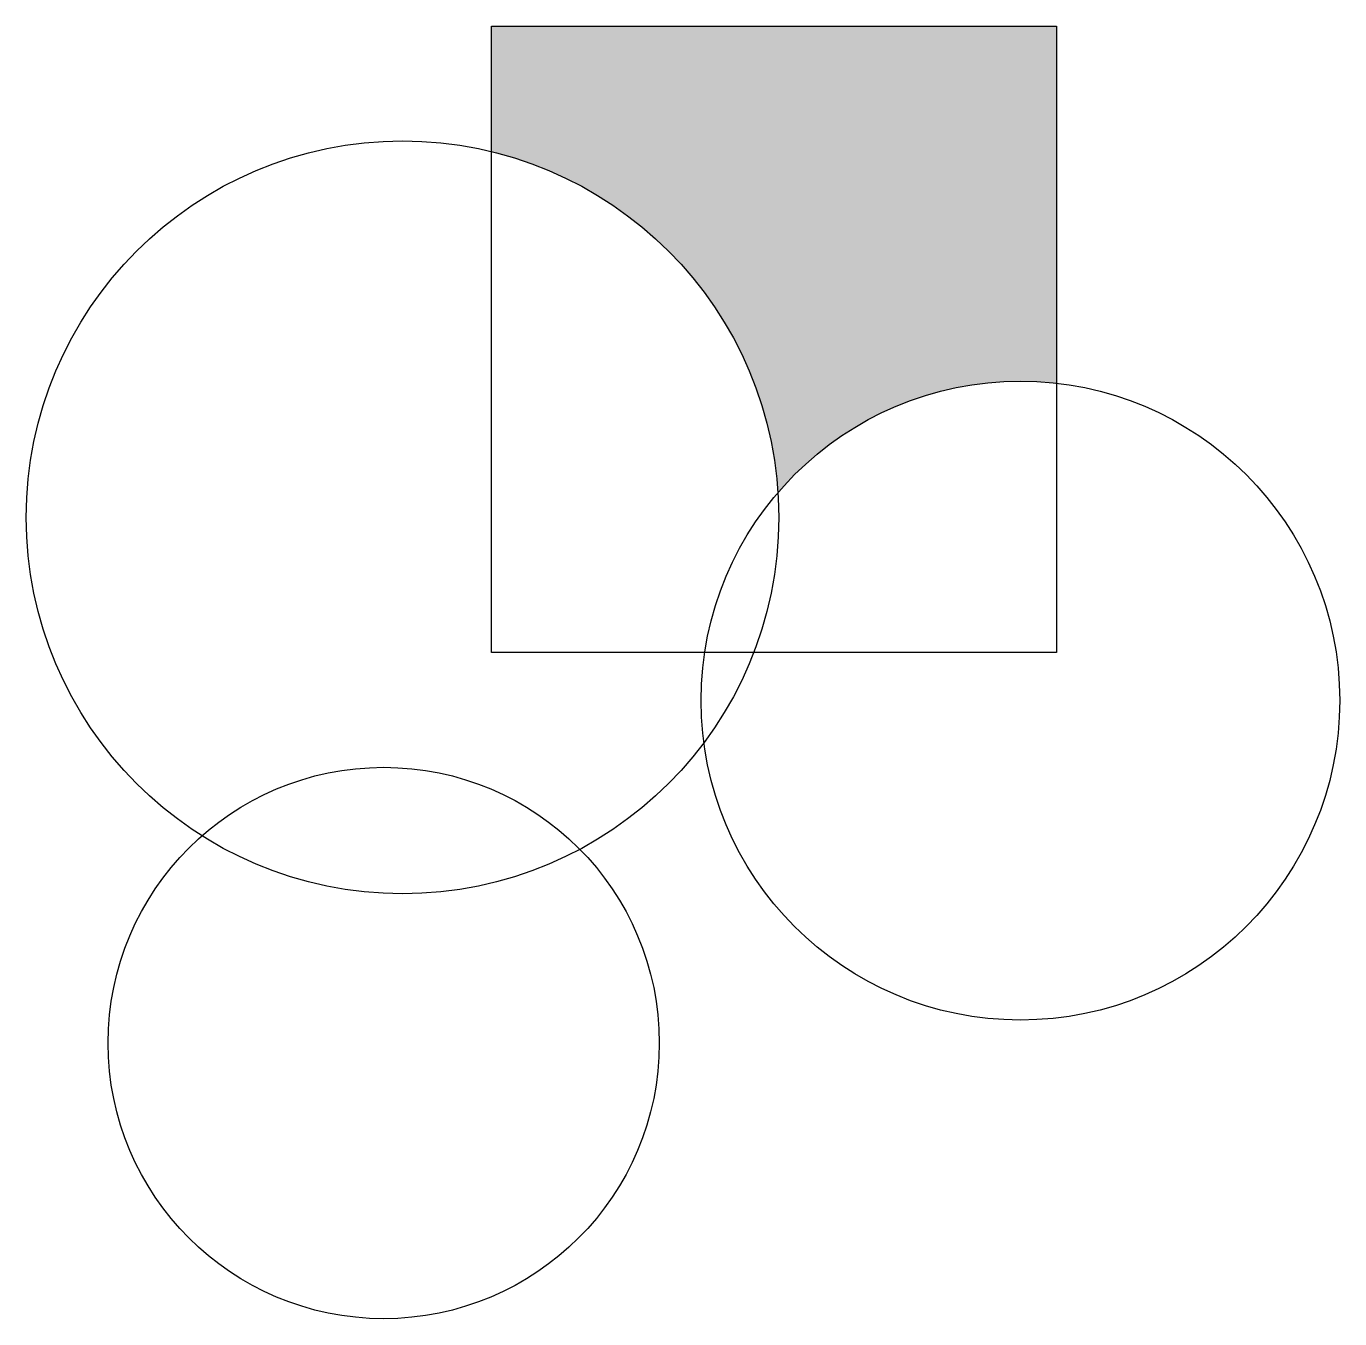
# Model space of a CAD drawing. Header units: feet. Extents: x 10.7 to 32.4, y 3.9 to 25.3.
import ezdxf

# ---------------------------------------------------------------- set-up
doc = ezdxf.new("R2010")
doc.units = ezdxf.units.FT
doc.header["$MEASUREMENT"] = 0

msp = doc.modelspace()

# ---------------------------------------------------------------- hatches: boundary and pattern name
h = msp.add_hatch(color=256)
h.dxf.hatch_style = 1
h.paths.add_polyline_path([(27.752, 25.287), (18.394, 25.287), (18.394, 23.211, -0.327594), (23.138, 17.564, -0.248796), (27.752, 19.377)])

# ---------------------------------------------------------------- linework, layer by layer
msp.add_lwpolyline([(18.394, 25.287), (27.752, 25.287), (27.752, 14.92), (18.394, 14.92)], close=True)
for centre, radius in [((16.919, 17.156), 6.233), ((27.154, 14.122), 5.29), ((16.607, 8.452), 4.565)]:
    msp.add_circle(centre, radius)

doc.saveas('drawing.dxf')
